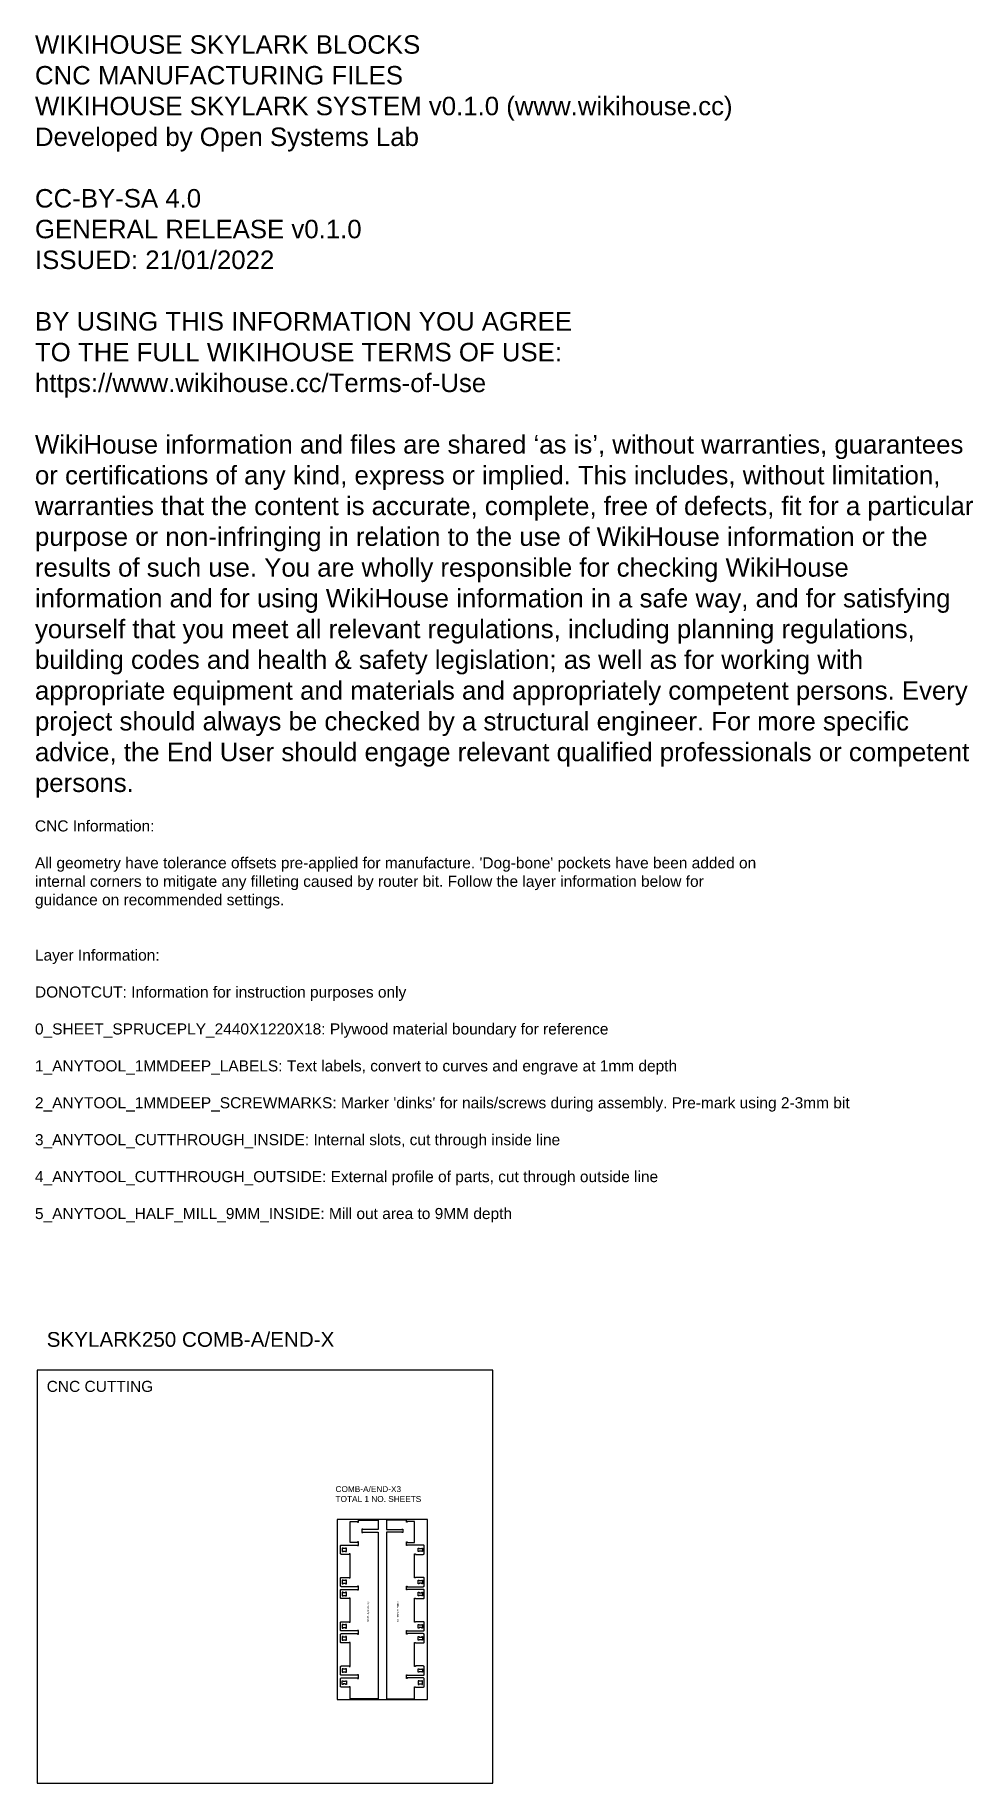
# Model space of a CAD drawing. Extents: x -30 to 12678, y 0 to 23683.
import ezdxf

# ---------------------------------------------------------------- set-up
doc = ezdxf.new("R2010")
doc.units = 0
for name, color, linetype in [('0_SHEET_SPRUCEPLY_2440X122', 1, 'CONTINUOUS'), ('1_ANYTOOL_1MMDEEP_LABELS_S', 2, 'CONTINUOUS'), ('3_ANYTOOL_CUTTHROUGH_INSID', 4, 'CONTINUOUS'), ('4_ANYTOOL_CUTTHROUGH_OUTSI', 5, 'CONTINUOUS'), ('DONOTCUT', 7, 'CONTINUOUS')]:
    doc.layers.add(name, color=color, linetype=linetype)
doc.styles.add('ARIAL_REGULAR', font='')
doc.styles.add('MONOTXT_REGULAR', font='')
doc.styles.get('ARIAL_REGULAR').set_extended_font_data('Arial')
doc.styles.get('MONOTXT_REGULAR').set_extended_font_data('Monotxt')

msp = doc.modelspace()

# ---------------------------------------------------------------- linework, layer by layer
at = {"layer": '0_SHEET_SPRUCEPLY_2440X122'}
msp.add_lwpolyline([(4066, 1130), (5286, 1130), (5286, 3570), (4066, 3570)], close=True, dxfattribs=at)
at = {"layer": '3_ANYTOOL_CUTTHROUGH_INSID'}
for points in [[(4131, 3184), (4131, 3136), (4144, 3136), (4144, 3142), (4179, 3142), (4179, 3136), (4192, 3136), (4192, 3184), (4179, 3184), (4179, 3178), (4144, 3178), (4144, 3184)], [(5222, 3184), (5222, 3136), (5209, 3136), (5209, 3142), (5174, 3142), (5174, 3136), (5161, 3136), (5161, 3184), (5174, 3184), (5174, 3178), (5209, 3178), (5209, 3184)], [(4144, 2748), (4131, 2748), (4131, 2700), (4144, 2700), (4144, 2706), (4179, 2706), (4179, 2700), (4192, 2700), (4192, 2748), (4179, 2748), (4179, 2742), (4144, 2742)], [(5209, 2748), (5222, 2748), (5222, 2700), (5209, 2700), (5209, 2706), (5174, 2706), (5174, 2700), (5161, 2700), (5161, 2748), (5174, 2748), (5174, 2742), (5209, 2742)], [(4192, 2584), (4179, 2584), (4179, 2578), (4144, 2578), (4144, 2584), (4131, 2584), (4131, 2536), (4144, 2536), (4144, 2542), (4179, 2542), (4179, 2536), (4192, 2536)], [(5161, 2584), (5174, 2584), (5174, 2578), (5209, 2578), (5209, 2584), (5222, 2584), (5222, 2536), (5209, 2536), (5209, 2542), (5174, 2542), (5174, 2536), (5161, 2536)], [(4144, 2148), (4131, 2148), (4131, 2100), (4144, 2100), (4144, 2106), (4179, 2106), (4179, 2100), (4192, 2100), (4192, 2148), (4179, 2148), (4179, 2142), (4144, 2142)], [(5209, 2148), (5222, 2148), (5222, 2100), (5209, 2100), (5209, 2106), (5174, 2106), (5174, 2100), (5161, 2100), (5161, 2148), (5174, 2148), (5174, 2142), (5209, 2142)], [(4192, 1984), (4179, 1984), (4179, 1978), (4144, 1978), (4144, 1984), (4131, 1984), (4131, 1936), (4144, 1936), (4144, 1942), (4179, 1942), (4179, 1936), (4192, 1936)], [(5161, 1984), (5174, 1984), (5174, 1978), (5209, 1978), (5209, 1984), (5222, 1984), (5222, 1936), (5209, 1936), (5209, 1942), (5174, 1942), (5174, 1936), (5161, 1936)], [(4144, 1506), (4179, 1506), (4179, 1500), (4192, 1500), (4192, 1548), (4179, 1548), (4179, 1542), (4144, 1542), (4144, 1548), (4131, 1548), (4131, 1500), (4144, 1500)], [(5209, 1506), (5174, 1506), (5174, 1500), (5161, 1500), (5161, 1548), (5174, 1548), (5174, 1542), (5209, 1542), (5209, 1548), (5222, 1548), (5222, 1500), (5209, 1500)], [(4144, 1378), (4179, 1378), (4179, 1384), (4192, 1384), (4192, 1336), (4179, 1336), (4179, 1342), (4144, 1342), (4144, 1336), (4131, 1336), (4131, 1384), (4144, 1384)], [(5209, 1378), (5174, 1378), (5174, 1384), (5161, 1384), (5161, 1336), (5174, 1336), (5174, 1342), (5209, 1342), (5209, 1336), (5222, 1336), (5222, 1384), (5209, 1384)]]:
    msp.add_lwpolyline(points, close=True, dxfattribs=at)
at = {"layer": '4_ANYTOOL_CUTTHROUGH_OUTSI'}
for points in [[(4122, 3098, -0.414214), (4110, 3110), (4110, 3212, -0.414214), (4122, 3224), (4339, 3224), (4339, 3218), (4352, 3218), (4352, 3266), (4339, 3266), (4339, 3260), (4240, 3260), (4240, 3542), (4339, 3542), (4339, 3536), (4352, 3536), (4352, 3560), (4619, 3560), (4619, 3435), (4411, 3435), (4411, 3441), (4398, 3441), (4398, 3393), (4411, 3393), (4411, 3399), (4619, 3399), (4619, 1142), (4240, 1142), (4240, 1304), (4227, 1304), (4227, 1298), (4122, 1298), (4122, 1298, -0.414214), (4110, 1310), (4110, 1412, -0.414214), (4122, 1424), (4339, 1424), (4339, 1418), (4352, 1418), (4352, 1466), (4339, 1466), (4339, 1460), (4122, 1460), (4122, 1460, -0.414214), (4110, 1472), (4110, 1574, -0.414214), (4122, 1586), (4227, 1586), (4227, 1580), (4240, 1580), (4240, 1904), (4227, 1904), (4227, 1898), (4122, 1898), (4122, 1898, -0.414214), (4110, 1910), (4110, 2012, -0.414214), (4122, 2024), (4339, 2024), (4339, 2018), (4352, 2018), (4352, 2066), (4339, 2066), (4339, 2060), (4122, 2060), (4122, 2060, -0.414214), (4110, 2072), (4110, 2174, -0.414214), (4122, 2186), (4227, 2186), (4227, 2180), (4240, 2180), (4240, 2504), (4227, 2504), (4227, 2498), (4122, 2498), (4122, 2498, -0.414214), (4110, 2510), (4110, 2612, -0.414214), (4122, 2624), (4339, 2624), (4339, 2618), (4352, 2618), (4352, 2666), (4339, 2666), (4339, 2660), (4122, 2660), (4122, 2660, -0.414214), (4110, 2672), (4110, 2774, -0.414214), (4122, 2786), (4227, 2786), (4227, 2780), (4240, 2780), (4240, 3104), (4227, 3104), (4227, 3098), (4122, 3098)], [(5231, 3098, 0.414214), (5243, 3110), (5243, 3212, 0.414214), (5231, 3224), (5014, 3224), (5014, 3218), (5001, 3218), (5001, 3266), (5014, 3266), (5014, 3260), (5113, 3260), (5113, 3542), (5014, 3542), (5014, 3536), (5001, 3536), (5001, 3560), (4734, 3560), (4734, 3435), (4942, 3435), (4942, 3441), (4955, 3441), (4955, 3393), (4942, 3393), (4942, 3399), (4734, 3399), (4734, 1142), (5113, 1142), (5113, 1304), (5126, 1304), (5126, 1298), (5231, 1298), (5231, 1298, 0.414214), (5243, 1310), (5243, 1412, 0.414214), (5231, 1424), (5014, 1424), (5014, 1418), (5001, 1418), (5001, 1466), (5014, 1466), (5014, 1460), (5231, 1460), (5231, 1460, 0.414214), (5243, 1472), (5243, 1574, 0.414214), (5231, 1586), (5126, 1586), (5126, 1580), (5113, 1580), (5113, 1904), (5126, 1904), (5126, 1898), (5231, 1898), (5231, 1898, 0.414214), (5243, 1910), (5243, 2012, 0.414214), (5231, 2024), (5014, 2024), (5014, 2018), (5001, 2018), (5001, 2066), (5014, 2066), (5014, 2060), (5231, 2060), (5231, 2060, 0.414214), (5243, 2072), (5243, 2174, 0.414214), (5231, 2186), (5126, 2186), (5126, 2180), (5113, 2180), (5113, 2504), (5126, 2504), (5126, 2498), (5231, 2498), (5231, 2498, 0.414214), (5243, 2510), (5243, 2612, 0.414214), (5231, 2624), (5014, 2624), (5014, 2618), (5001, 2618), (5001, 2666), (5014, 2666), (5014, 2660), (5231, 2660), (5231, 2660, 0.414214), (5243, 2672), (5243, 2774, 0.414214), (5231, 2786), (5126, 2786), (5126, 2780), (5113, 2780), (5113, 3104), (5126, 3104), (5126, 3098), (5231, 3098)]]:
    msp.add_lwpolyline(points, format="xyb", close=True, dxfattribs=at)
at = {"layer": 'DONOTCUT'}
msp.add_lwpolyline([(0, 0), (6173, 0), (6173, 5593), (0, 5593)], close=True, dxfattribs=at)

# ---------------------------------------------------------------- texts
at = {"layer": '1_ANYTOOL_1MMDEEP_LABELS_S', "char_height": 25, "width": 687.84, "attachment_point": 5, "style": 'MONOTXT_REGULAR'}
for insert, rotation in [((4485, 2321), 90), ((4886, 2321), 270)]:
    msp.add_mtext('COMB-A/END-X3', dxfattribs=dict(at, insert=insert, rotation=rotation))
at = {"layer": 'DONOTCUT', "attachment_point": 1, "style": 'ARIAL_REGULAR'}
for s, insert, char_height, width in [('{\\fArial;WIKIHOUSE SKYLARK BLOCKS}\\P{\\fArial;CNC MANUFACTURING FILES}\\P{\\fArial;WIKIHOUSE SKYLARK SYSTEM v0.1.0 (www.wikihouse.cc)}\\P{\\fArial;Developed by Open Systems Lab}\\P\\P{\\fArial;CC-BY-SA 4.0}\\P{\\fArial;GENERAL RELEASE v0.1.0}\\P{\\fArial;ISSUED: 21/01/2022}\\P\\P{\\fArial;BY USING THIS INFORMATION YOU AGREE }\\P{\\fArial;TO THE FULL WIKIHOUSE TERMS OF USE:}\\P{\\fArial;https://www.wikihouse.cc/Terms-of-Use}\\P\\P{\\fArial;WikiHouse information and files are shared }{\\fArial;‘as is}{\\fArial;’, without warranties, guarantees }\\P{\\fArial;or certifications of any kind, express or implied. This includes, without limitation, }\\P{\\fArial;warranties that the content is accurate, complete, free of defects, fit for a particular }\\P{\\fArial;purpose or non-infringing in relation to the use of WikiHouse information or the }\\P{\\fArial;results of such use. You are wholly responsible for checking WikiHouse }\\P{\\fArial;information and for using WikiHouse information in a safe way, and for satisfying }\\P{\\fArial;yourself that you meet all relevant regulations, including planning regulations, }\\P{\\fArial;building codes and health & safety legislation; as well as for working with }\\P{\\fArial;appropriate equipment and materials and appropriately competent persons. Every }\\P{\\fArial;project should always be checked by a structural engineer. For more specific }\\P{\\fArial;advice, the End User should engage relevant qualified professionals or competent }\\P{\\fArial;persons.}\\P', (-30, 23679), 250, 12895.38), ("{\\fArial;CNC Information:}\\P\\P{\\fArial;All geometry have tolerance offsets pre-applied for manufacture. 'Dog-bone' pockets have been added on}\\P{\\fArial;internal corners to mitigate any filleting caused by router bit. Follow the layer information below for}\\P{\\fArial;guidance on recommended settings.}\\P\\P\\P{\\fArial;Layer Information:}\\P\\P{\\fArial;DONOTCUT: Information for instruction purposes only}\\P\\P{\\fArial;0_SHEET_SPRUCEPLY_2440X1220X18: Plywood material boundary for reference}\\P\\P{\\fArial;1_ANYTOOL_1MMDEEP_LABELS: Text labels, convert to curves and engrave at 1mm depth}\\P\\P{\\fArial;2_ANYTOOL_1MMDEEP_SCREWMARKS: Marker 'dinks' for nails/screws during assembly. Pre-mark using 2-3mm bit}\\P\\P{\\fArial;3_ANYTOOL_CUTTHROUGH_INSIDE: Internal slots, cut through inside line}\\P\\P{\\fArial;4_ANYTOOL_CUTTHROUGH_OUTSIDE: External profile of parts, cut through outside line}\\P\\P{\\fArial;5_ANYTOOL_HALF_MILL_9MM_INSIDE: Mill out area to 9MM depth}", (-30, 13042), 150, 22265.22), ('SKYLARK250 COMB-A/END-X', (129, 6110, 0), 200, 8160.87), ('CNC CUTTING', (129, 5449, 0), 150, 3150), ('{\\fArial;COMB-A/END-X3}\\P{\\fArial;TOTAL 1 NO. SHEETS}', (4042, 4022), 80, 2460.87)]:
    msp.add_mtext(s, dxfattribs=dict(at, insert=insert, char_height=char_height, width=width))

doc.saveas('drawing.dxf')
